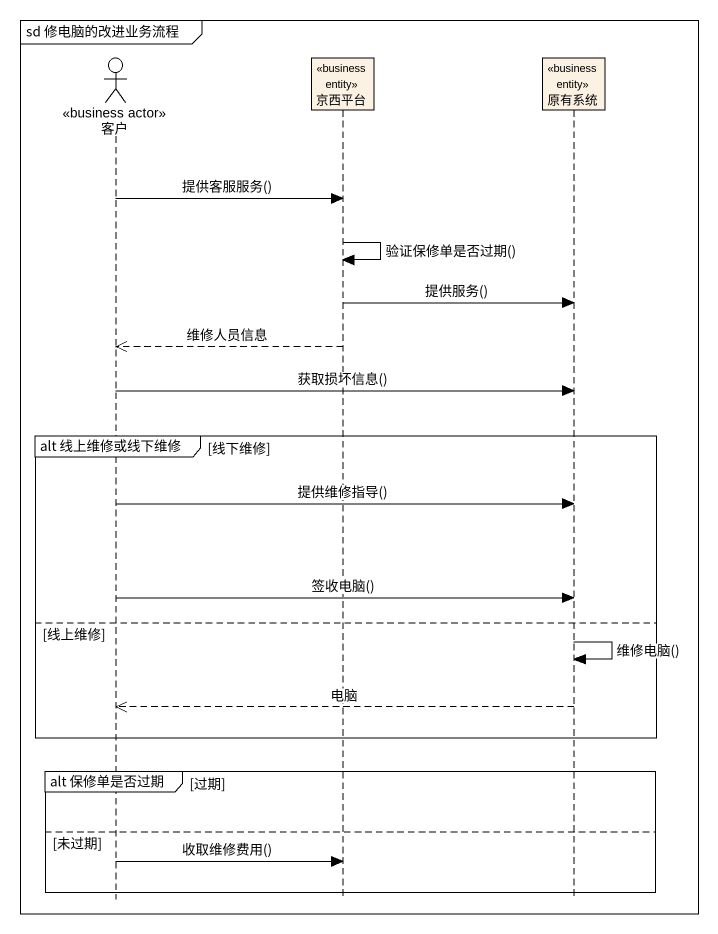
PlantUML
@startuml
mainframe sd 修电脑的改进业务流程
hide footbox
actor 客户 <<business actor>>
participant 京西平台 <<business entity>>
participant 原有系统 <<business entity>>

客户 -> 京西平台 : 提供客服服务()
京西平台 -> 京西平台 : 验证保修单是否过期()
京西平台 -> 原有系统 : 提供服务()
京西平台 -->> 客户 : 维修人员信息
客户 -> 原有系统 : 获取损坏信息()
group alt 线上维修或线下维修 [线下维修]
  客户 -> 原有系统 : 提供维修指导()
  客户 -> 原有系统 : 签收电脑()
else 线上维修
  原有系统 -> 原有系统 : 维修电脑()
  原有系统 -->> 客户 : 电脑
end
group alt 保修单是否过期 [过期]
else 未过期
  客户 -> 京西平台 : 收取维修费用()
end
@enduml
